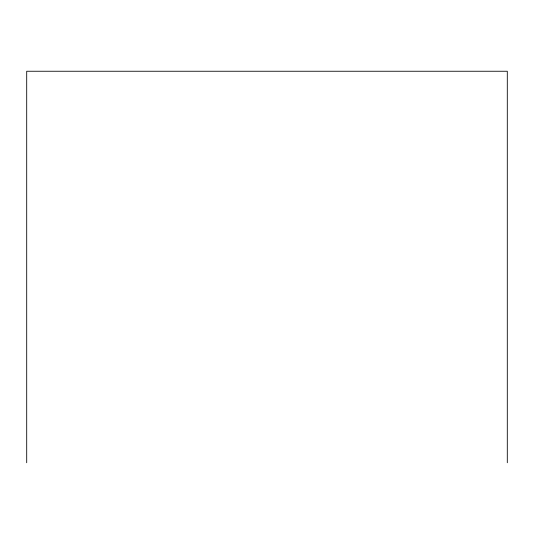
<?xml version="1.0" encoding="UTF-8"?>
<svg xmlns="http://www.w3.org/2000/svg" width="534" height="534" viewBox="0 0 534 534"><rect width="100%" height="100%" fill="white"/><g stroke="black" fill="none" stroke-linecap="round" stroke-linejoin="round"><path stroke-width="0.8" d="M507.3 462.751L507.3 71.249L26.7 71.249L26.7 462.751"/></g></svg>
